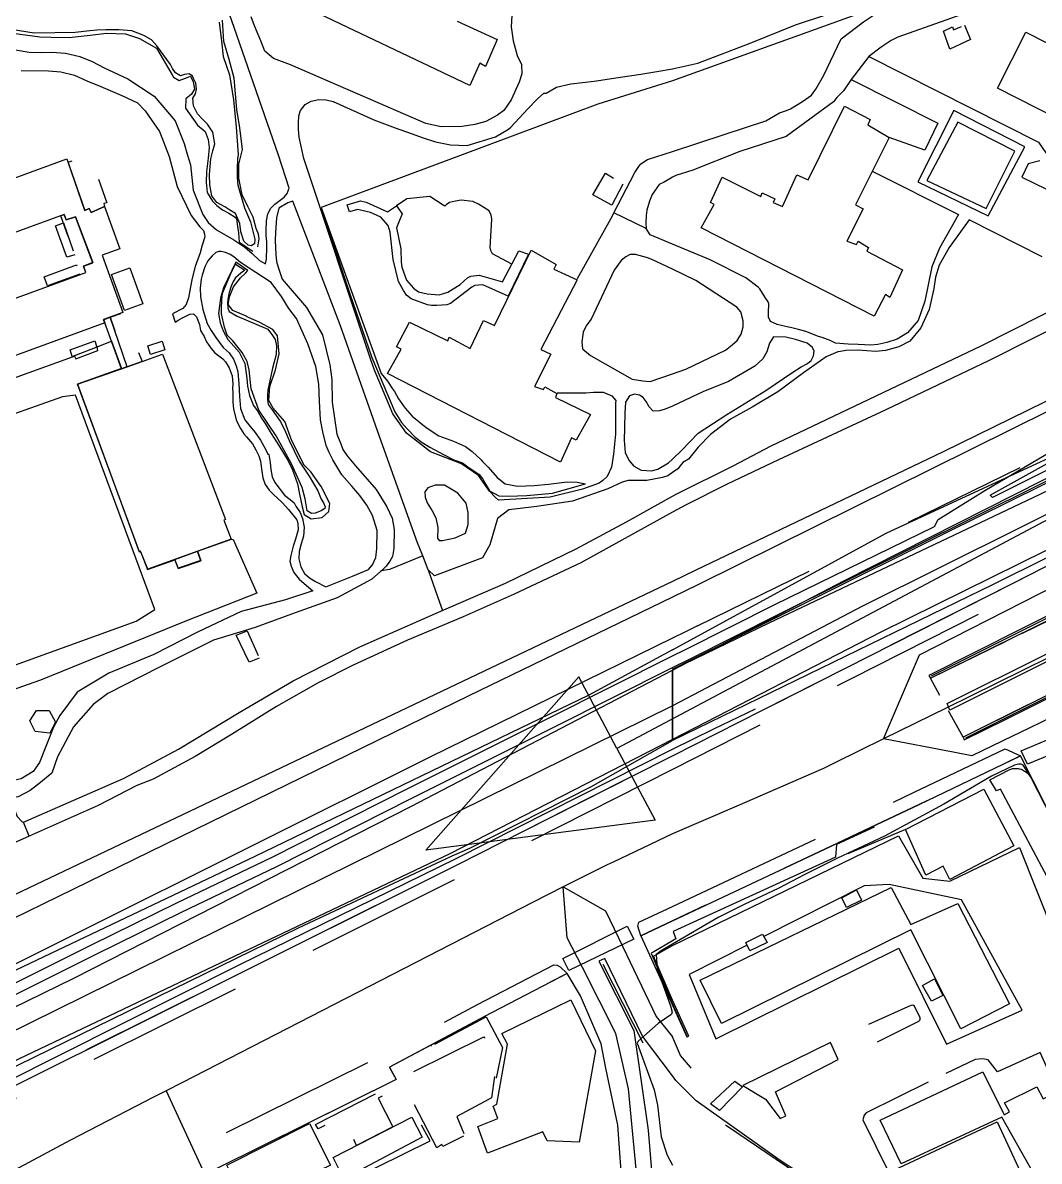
# Model space of a CAD drawing. Header units: millimetres. Extents: x 198785 to 203305, y 542885 to 545889.
# Drawn here: x 199850 to 200084.7, y 544511.8 to 544774.9 of the extents above; entities that cross this region are included whole.
import ezdxf

# ---------------------------------------------------------------- set-up
doc = ezdxf.new("R2010")
doc.units = ezdxf.units.MM
for name, pattern in [('FENCE_25K', [54.3, 28.7, -9.2, -16.4]), ('HIDDEN_BULD_25K', [28.8, 18.4, -10.4]), ('HIDDEN_IN_25K', [56.5, 36.5, -20]), ('HIDDEN_RODWAY_25K', [28, 24, -4])]:
    doc.linetypes.add(name, pattern=pattern)
for name, color, linetype in [('A0013114', 253, 'Continuous'), ('A0013117', 253, 'Continuous'), ('A0013118', 253, 'Continuous'), ('A0023214', 253, 'Continuous'), ('A0023217', 253, 'Continuous'), ('A0033324', 253, 'Continuous'), ('A0043325', 253, 'Continuous'), ('A0093352', 253, 'Continuous'), ('B0014111', 253, 'Continuous'), ('B0014114', 253, 'Continuous'), ('B0014115', 253, 'Continuous'), ('B0014116', 253, 'Continuous'), ('B0024120', 253, 'Continuous'), ('C0052211', 253, 'Continuous'), ('C0076117', 253, 'Continuous'), ('C0523121', 253, 'Continuous'), ('E0022115', 253, 'Continuous'), ('E0032111', 253, 'Continuous'), ('E0042326', 253, 'Continuous'), ('E0052114', 253, 'Continuous'), ('F0017111', 253, 'Continuous'), ('F0047224', 253, 'Continuous'), ('F0047225', 253, 'Continuous')]:
    doc.layers.add(name, color=color, linetype=linetype)

# ---------------------------------------------------------------- blocks, each defined once
blk = doc.blocks.new('E0042326')
at = {"layer": 'E0042326'}
for p, q in [((124.24, 18.72), (174.24, -0.03)), ((124.24, -0.03), (124.24, 18.72)), ((-0.76, -0.03), (124.24, -0.03)), ((174.24, -0.03), (124.24, -18.78)), ((124.24, -0.03), (124.24, -18.78))]:
    blk.add_line(p, q, dxfattribs=at)

msp = doc.modelspace()

# ---------------------------------------------------------------- linework, layer by layer
at = {"layer": 'A0013114'}
for points in [[(200223.6, 544703.15), (200222.85, 544704.63), (200221.7, 544705.16), (200220.75, 544705.02), (200123.86, 544656.69), (200059.27, 544624.1), (200059.62, 544623.43), (200121.92, 544654.09), (200216.49, 544699.68), (200223.19, 544702.95), (200223.6, 544703.15)], [(200229.51, 544691.04), (200229.37, 544690.97), (200228.03, 544690.3), (200157.49, 544654.89), (200067.13, 544609.81), (200067.4, 544609.21), (200076.96, 544613.94), (200083.58, 544617.21), (200133.83, 544642.07), (200228.2, 544689.21), (200229.3, 544690.26), (200229.51, 544691.04)], [(200000, 544605.52), (200020.68, 544616), (200040.02, 544625.8), (200078.71, 544645.41), (200157.64, 544685.78)], [(199980.79, 544595.78), (200000, 544605.52)], [(200000, 544605.52), (200000, 544605.52)], [(200000, 544567.39), (200035.25, 544583.99), (200045.58, 544588.86), (200056.98, 544594.3), (200080.44, 544605.49)], [(199833.33, 544521.96), (199950.29, 544580.33), (199960.79, 544585.65)], [(199992.69, 544563.95), (200000, 544567.39)], [(199975.7, 544555.22), (199956.48, 544545.21), (199934.66, 544533.57), (199936.22, 544530.69), (199894.79, 544510.17)]]:
    msp.add_lwpolyline(points, dxfattribs=at)
at = {"layer": 'A0013117'}
for points in [[(199960.79, 544585.65), (199980.79, 544595.78)], [(199992.69, 544563.95), (200000, 544547.88)], [(200000, 544531.6), (199993.1, 544540.72), (199984.42, 544558.67), (199983.01, 544558.05), (199991.08, 544542.05), (199994.43, 544519.04), (199995.64, 544504.12)], [(199988.56, 544504.12), (199987.38, 544520.16), (199984.67, 544533.33), (199983.57, 544538.99), (199978.8, 544550.03), (199975.7, 544555.22)], [(200000, 544547.88), (200003.31, 544540.62)], [(200005.51, 544525.77), (200000.84, 544530.49), (200000, 544531.6)]]:
    msp.add_lwpolyline(points, dxfattribs=at)
at = {"layer": 'A0013118'}
for points in [[(199911.5, 544736.67), (199909.04, 544744.33), (199898.81, 544773.86), (199888.7, 544802.68), (199887.96, 544804.73)], [(200000, 544745.19), (200011.94, 544749.06), (200021.61, 544752.24), (200024.75, 544754.07), (200026.34, 544754.66), (200027.31, 544755.04), (200030.08, 544756.69), (200032.11, 544758.21), (200033.13, 544759.61), (200034.94, 544762.67), (200039.01, 544771.21), (200044.11, 544775.1), (200046.91, 544776.97), (200049.22, 544778.15), (200117.25, 544802.31)], [(200005.87, 544765.6), (200017.96, 544770.18), (200028.46, 544774.42), (200050.14, 544781.69), (200086.83, 544795.89)], [(200244.92, 544787.39), (200240, 544784.42), (200223.9, 544775.54), (200207.21, 544764.12), (200205.62, 544763.17), (200202.16, 544761.1), (200191.31, 544754.62), (200154.52, 544736.64), (200146.24, 544733.17), (200135.62, 544728.72), (200131.84, 544726.94), (200119.66, 544720.98), (200093.8, 544707.29), (200073.15, 544696.85), (200049.3, 544685.47), (200024.53, 544673.92), (200012.67, 544668.27), (200003.01, 544663.48), (200000, 544661.81), (200000, 544661.81)], [(200087.74, 544784.29), (200052.04, 544771.61), (200050.52, 544770.83), (200048.25, 544769.31), (200045.4, 544767.14), (200041.28, 544761.79), (200039.54, 544759.19), (200038.02, 544757.64), (200037.21, 544756.67), (200026.26, 544748.66), (200015.57, 544745.18), (200004.7, 544740.86), (200000.83, 544739.66), (200000, 544739.21)], [(200045.4, 544767.14), (200084.58, 544747.29), (200086.24, 544744.88), (200090.61, 544743.08), (200097.16, 544737.12), (200103.24, 544732.85), (200108.28, 544731.37), (200113.52, 544731.09), (200118.66, 544732.03), (200122.04, 544734.37), (200127.19, 544740.63), (200131.79, 544749.44), (200132.22, 544750.85), (200129.23, 544760.36), (200128.49, 544761.89), (200128.17, 544763.75), (200128.32, 544769.73), (200128.31, 544772.08), (200118.12, 544777.04)], [(199962.92, 544776.63), (199962.8, 544773.95), (199963.22, 544770.71), (199964.14, 544767.34), (199965.14, 544765.25), (199965.2, 544763.15), (199964.6, 544761.16), (199962.78, 544757.08), (199961.1, 544754.68), (199959.6, 544753.6), (199956.91, 544752.1), (199954.42, 544751.42), (199951.48, 544750.91), (199946.59, 544750.83), (199943.09, 544751.6), (199911.82, 544765.18), (199907.87, 544766.69), (199905.89, 544768.39), (199904.94, 544770.72), (199903.49, 544774.18), (199902.7, 544776.28)], [(199848.31, 544768.66), (199851.48, 544768.15), (199854.37, 544768.01), (199856.79, 544768.09), (199859.82, 544767.86), (199863.13, 544767.14), (199866, 544765.95), (199868.75, 544764.48), (199874.28, 544761.95), (199880.31, 544757.99), (199885.18, 544752.25), (199887.22, 544747.05), (199887.94, 544744.53), (199888.69, 544742.12), (199889.34, 544736.21), (199891.54, 544730.6), (199892.79, 544728.73), (199894.75, 544727.06), (199898.74, 544724.78), (199901.28, 544723.09), (199902.98, 544721.6), (199904.63, 544720), (199906.01, 544719.24)], [(199849.59, 544763.87), (199855.92, 544763.78), (199858.74, 544763.57), (199861.9, 544762.81), (199864.8, 544761.49), (199867.97, 544760.17), (199872.85, 544758.09), (199876.44, 544756.42), (199878.22, 544754.56), (199881.55, 544749.76), (199883.81, 544744.05), (199885.62, 544737.11), (199888.9, 544730.38), (199890.88, 544727.79), (199891.68, 544726.9)], [(199983.99, 544689.56), (199986.03, 544688.68), (199986.92, 544687.65), (199986.86, 544687.04), (199986.85, 544684.11), (199986.86, 544679.85), (199986.41, 544675.2), (199985.97, 544672.24), (199984.93, 544670.06), (199983.92, 544669.12), (199983.06, 544668.54), (199979.22, 544667.16), (199971.78, 544665.29), (199959.87, 544664.62), (199959.14, 544665.21), (199957.8, 544666.67), (199955.23, 544670.32), (199951.28, 544672.96), (199944.11, 544675.74), (199938.58, 544680.11), (199935.48, 544684.56), (199931.2, 544694.63), (199930.29, 544697.26), (199914.88, 544743.54), (199913.8, 544748.51), (199913.63, 544750.26), (199913.64, 544751.74), (199913.7, 544753.41), (199914.12, 544754.67), (199915.21, 544756.05), (199916.61, 544756.83), (199918.38, 544757.21), (199920.02, 544757.14), (199921.67, 544756.71), (199931.02, 544752.52), (199935.96, 544750.66), (199939.68, 544749.29), (199942.46, 544748.29), (199945.32, 544747.42), (199948.79, 544746.71), (199952.58, 544746.54), (199959.15, 544748.59), (199962.17, 544750.3), (199962.69, 544750.8), (199966.64, 544755.06), (199968.89, 544757.37), (199970.28, 544758.61), (199970.85, 544758.65), (199973.23, 544760.04), (199976.53, 544760.83), (199981.92, 544761.41), (199987.45, 544762.26), (199992.7, 544763.04), (199996.45, 544763.65), (200000, 544764.27)], [(200000, 544764.27), (200000.36, 544764.34), (200005.87, 544765.6)], [(200041.28, 544761.79), (200061.33, 544751.69), (200058.29, 544745.47), (200050.04, 544748.4)], [(200065.01, 544754.68), (200056.66, 544738.19), (200072.96, 544730.3), (200081.44, 544746.23), (200065.01, 544754.68)], [(200000, 544739.21), (199999.39, 544738.89), (199997.92, 544738.02), (199997.24, 544737.67), (199996.95, 544737.57), (199995.37, 544735.24), (199994.72, 544733.7), (199994.07, 544731.61), (199993.93, 544730.36), (199993.9, 544728.63), (199993.95, 544727.38), (199986.46, 544731.02), (199991.3, 544740.31), (199992.28, 544741.72), (199992.75, 544742.34), (199994.24, 544743.32), (200000, 544745.19)], [(200084.85, 544742.99), (200082.21, 544742.33), (200080.73, 544739.24), (200091.92, 544733.74)], [(200046.18, 544740.64), (200066.09, 544730.6), (200061.73, 544722.83), (200059.96, 544718.48), (200058.32, 544710.6), (200056.78, 544706.12), (200054.34, 544703.23), (200051.93, 544701.84), (200049.52, 544701), (200047.46, 544700.56), (200045.84, 544700.4), (200042.88, 544700.59), (200040.61, 544700.62), (200037.69, 544700.88), (200036.42, 544701.52), (200034.62, 544702.19), (200033.76, 544702.42), (200030.8, 544703.58), (200029.16, 544704.07), (200027.27, 544704.47), (200026.81, 544704.55), (200024.18, 544705.22), (200022.69, 544705.86), (200022.23, 544706.88), (200022.23, 544707.85), (200022.3, 544709.96), (200022.11, 544710.42), (200021.47, 544711.42), (200020.21, 544713.45), (200019.8, 544713.83), (200016.94, 544715.99), (200008.72, 544720.1), (200000, 544723.76)], [(199906.01, 544719.24), (199906.26, 544720.3), (199906.33, 544722.95), (199906.34, 544724.29), (199906.2, 544725.75), (199906.2, 544726.88), (199906.25, 544729.15), (199906.61, 544730.73), (199907.25, 544732.08), (199908.16, 544732.98), (199910.32, 544734.61), (199911.05, 544735.44), (199911.5, 544736.67)], [(199962.92, 544719.1), (199958.49, 544721.52), (199958.07, 544722.27), (199957.89, 544722.95), (199958.32, 544729.54), (199958.17, 544730.44), (199957.68, 544731.44), (199955.2, 544732.98), (199953.89, 544733.61), (199951.26, 544733.93), (199949.88, 544733.69), (199948.51, 544733.36), (199947.75, 544732.83), (199947.45, 544732.52), (199947.04, 544732.76), (199944.01, 544734.76), (199938.65, 544734.26), (199936.29, 544732.58)], [(199912.33, 544733.71), (199911.17, 544733.34), (199909.14, 544732.05), (199908.54, 544729.81), (199908.32, 544726.43), (199908.29, 544724.62), (199908.44, 544721.35), (199908.55, 544719.75), (199908.96, 544718.41), (199909.92, 544715.64)], [(199942.35, 544651.74), (199941.17, 544654.74), (199932.4, 544679.31), (199923.36, 544704.86), (199912.33, 544733.71)], [(199929.27, 544733.48), (199934.19, 544731.21), (199934.67, 544731.51), (199936.29, 544732.58), (199937.57, 544730.73), (199936.29, 544727.55), (199937.26, 544722.69), (199937.35, 544719.58), (199937.49, 544718.45), (199938.63, 544715.46), (199940.18, 544713.6), (199941.38, 544712.72), (199943.36, 544712.28), (199946.13, 544712.07), (199948.15, 544712.65), (199951.03, 544714.45), (199952.69, 544715.99), (199953.42, 544716.33), (199955.4, 544716.62), (199960.77, 544715.03), (199964.56, 544722.19), (199966.77, 544721.46), (199962.07, 544711.73), (199956.24, 544714.37), (199955.2, 544714.31), (199954.37, 544714.21), (199953.66, 544713.82), (199948.78, 544710.08), (199947.94, 544709.73), (199945.59, 544709.57), (199944.38, 544709.6), (199943.43, 544709.74), (199939.65, 544711.1), (199938.62, 544711.96), (199937.89, 544713.05), (199936.78, 544715.12), (199935.55, 544720.23), (199934.81, 544726.56), (199934.36, 544728.09), (199932.7, 544729.96), (199930.32, 544731.11), (199927.28, 544731.74), (199925.43, 544731.22), (199924.86, 544732.88), (199927.98, 544733.73), (199929.27, 544733.48)], [(199986.46, 544731.02), (199985.7, 544729.56), (199977.98, 544715.72)], [(199891.68, 544726.9), (199891.97, 544726.08), (199892, 544725.47), (199891.4, 544723.49), (199890.93, 544721.75), (199889.82, 544718.58), (199889.09, 544715.93), (199888.75, 544713.92), (199888.22, 544711.39), (199887.69, 544709.84), (199886.91, 544708.86), (199884.59, 544707.62), (199885.18, 544705.71), (199885.99, 544706.27), (199886.69, 544706.66), (199888.12, 544707.31), (199888.6, 544707.56), (199889.37, 544707.62), (199890.12, 544707), (199890.8, 544705.21), (199891.03, 544703.79), (199891.89, 544702.41), (199892.4, 544701.21), (199893.46, 544699.64), (199894.31, 544698.62), (199896.2, 544697.22), (199896.8, 544696.58), (199897.63, 544695.16), (199898.3, 544693.35), (199898.46, 544691.42), (199898.45, 544690.37), (199898.53, 544689.59), (199898.51, 544687.34), (199898.61, 544685.66), (199899.32, 544682.96), (199900.27, 544681.15), (199901.03, 544679.94), (199901.66, 544679.23), (199903, 544677.6), (199903.78, 544676.2), (199904.5, 544674.82), (199904.87, 544673.58), (199904.99, 544673.03), (199905.2, 544671.27), (199905.44, 544669.76), (199905.99, 544668.21), (199906.92, 544666.91), (199907.81, 544665.99), (199909.88, 544664.03), (199911.37, 544662.43), (199913.3, 544660.05), (199913.52, 544659.25), (199913.57, 544657.76), (199912.93, 544655.6), (199912.42, 544653.99), (199911.87, 544651.85), (199911.68, 544650.54), (199911.95, 544649.36), (199912.57, 544647.89), (199913.79, 544646.34), (199914.96, 544645.31), (199916.97, 544643.67)], [(200000, 544723.76), (199994.91, 544725.9), (199993.95, 544727.38)], [(200085.41, 544720.86), (200068.54, 544729.37), (200063.91, 544723), (200061.6, 544718.88), (200060.78, 544716.14), (200060.37, 544713.51), (200059.3, 544708.63), (200057.4, 544704.4), (200054.83, 544701.37), (200052.31, 544700.03), (200049.22, 544699.19), (200046.97, 544698.92), (200042.83, 544699.23), (200040.05, 544699.18), (200038.82, 544698.99), (200038.19, 544698.85), (200035.5, 544697.72), (200030.29, 544694.05), (200024.39, 544689.6), (200018.44, 544686.06), (200013.46, 544683.34), (200008.81, 544679.79), (200005.98, 544676.87), (200003.76, 544674.06), (200002.39, 544673.28), (200001.77, 544672.54), (200001.25, 544671.84), (200000, 544671.01)], [(200073.93, 544665.22), (200073.43, 544665.78), (200092.08, 544676.15), (200116.09, 544692.8), (200135.44, 544705.42), (200136.47, 544717.49), (200134.67, 544728.27)], [(200131.43, 544726.74), (200133.5, 544718.23), (200132.56, 544710.14), (200062.56, 544675.79), (200005.41, 544648.4), (200000, 544645.81)], [(199895.79, 544722.07), (199895.25, 544722.06), (199894.59, 544721.82), (199893.74, 544721.09), (199892.73, 544719.91), (199892.01, 544718.49), (199891.39, 544716.63), (199891.19, 544715.69), (199890.96, 544713.61), (199890.99, 544711.61), (199891.53, 544708.67), (199892.6, 544705.39), (199893.46, 544703.8), (199894.59, 544702.16), (199896.26, 544699.89), (199897.68, 544698.66), (199898.64, 544697.19), (199899.24, 544695.62), (199899.67, 544694.22), (199899.9, 544691.56), (199900, 544688.52), (199900.26, 544685.8), (199901.27, 544683.2), (199902.19, 544682.02), (199903.65, 544680.2), (199904.9, 544678.47), (199906.07, 544676.39), (199906.47, 544675.35), (199906.83, 544675.17), (199907.14, 544673.33), (199907.27, 544671.67), (199907.6, 544669.96), (199908.17, 544668.68), (199910.41, 544665.74), (199911.72, 544664.76), (199912.67, 544663.98), (199913.05, 544663.22), (199914.01, 544661.74), (199914.56, 544660.33), (199914.96, 544658.39), (199914.84, 544656.31), (199914.3, 544654.5), (199913.8, 544652.75), (199913.74, 544651.08), (199914.17, 544649.18), (199915.07, 544647.66), (199916.21, 544646.68), (199917.62, 544645.8), (199919.99, 544644.57)], [(199909.76, 544711.63), (199907.31, 544714.88), (199900.29, 544719.49), (199898.72, 544720.81), (199897.89, 544721.33), (199896.81, 544721.86), (199895.79, 544722.07)], [(200000, 544717.94), (199995.09, 544720.31), (199994.02, 544720.66), (199991.46, 544721.39), (199990.25, 544721.35), (199989.29, 544720.81), (199988.14, 544719.98), (199986.57, 544717.75), (199981.23, 544706.41), (199980.7, 544705.75), (199980.08, 544704.85), (199979.4, 544703.45), (199979.11, 544701.21), (199979.24, 544699.54), (199981.11, 544698.06), (199990.74, 544692.53), (199993.18, 544692.14), (199994.87, 544692), (200000, 544693.79)], [(200000, 544693.79), (200003.14, 544694.89), (200012.24, 544699.23), (200013.83, 544700.46), (200015, 544701.52), (200015.9, 544702.97), (200016.34, 544704.65), (200016.35, 544706.06), (200015.79, 544708.09), (200014.87, 544709.21), (200005.42, 544715.33), (200000, 544717.94)], [(199909.92, 544715.64), (199915.47, 544709.09), (199919.22, 544702.84), (199920.93, 544695.86), (199921.35, 544692.46), (199921.42, 544687.24), (199922.53, 544679.85), (199923.4, 544677.65), (199923.91, 544676.27), (199924.9, 544674.83), (199926.84, 544672.54), (199931.63, 544667.06), (199934.09, 544663.05), (199935.32, 544660.44), (199935.75, 544657.82), (199935.71, 544653.45), (199935.38, 544651.6), (199934.75, 544650.5), (199933.89, 544649.31), (199932.81, 544648.28)], [(199919.99, 544644.57), (199926.14, 544647.04), (199929.82, 544648.58), (199930.71, 544649.67), (199931.53, 544651.37), (199931.76, 544653.33), (199931.81, 544657.57), (199930.73, 544661.07), (199929.41, 544663.44), (199927.81, 544665.64), (199925.97, 544667.82), (199923.64, 544670.43), (199921.57, 544673.89), (199920.72, 544675.58), (199920.08, 544677.21), (199919.26, 544680.41), (199918.72, 544683.18), (199918.48, 544687.48), (199918.36, 544691.44), (199917.69, 544695.52), (199915.78, 544700.72), (199913.18, 544706.56), (199911.44, 544708.88), (199909.76, 544711.63)], [(200000, 544665.53), (200001, 544666.1), (200014.16, 544672.58), (200022.69, 544677.05), (200071.45, 544700.31), (200092.03, 544710.71)], [(200000, 544628.6), (200003.01, 544630.11), (200023.7, 544640.49), (200060.52, 544658.52), (200061.4, 544660.1), (200072.17, 544666.81), (200090.97, 544677.91), (200102.3, 544686.4), (200132.11, 544706.25), (200132.28, 544707.72), (200005.91, 544645.01), (200000, 544642.15)], [(200000, 544625.91), (200004.1, 544627.96), (200024.78, 544638.34), (200084.93, 544668.26), (200157.99, 544704.38), (200159.53, 544706.27), (200158.99, 544707.68), (200073.93, 544665.22)], [(199838.58, 544689.46), (199861.44, 544697.75), (199861.96, 544697.87), (199862.2, 544697.22), (199867.35, 544699.18), (199867.17, 544700.03), (199870.47, 544701.33), (199872.77, 544695.01), (199862.61, 544691.44), (199876.88, 544652.64), (199877.19, 544652.75), (199878.82, 544648.61), (199885.06, 544650.85), (199885.86, 544648.82), (199891.14, 544650.61), (199890.36, 544652.79), (199898.17, 544655.55), (199898.6, 544655.53), (199904.06, 544643.11), (199887.77, 544636.75), (199854.09, 544622.98), (199833.68, 544615.86)], [(200000, 544674.07), (200002.17, 544676.19), (200005.99, 544680.11), (200012.61, 544684.36), (200021.58, 544689.93), (200027.82, 544694.21), (200029.75, 544695.44), (200031.23, 544696.19), (200032.05, 544696.89), (200032.56, 544697.97), (200032.73, 544699.06), (200032.38, 544699.85), (200031.12, 544700.9), (200028.41, 544701.73), (200026.24, 544702.25), (200023.38, 544702.34), (200022.44, 544700.86), (200021.85, 544698.89), (200020.9, 544697.24), (200019.03, 544695.58), (200012.93, 544692), (200007.04, 544689.62), (200000, 544686.35)], [(199833.17, 544621.06), (199876.15, 544636.66), (199880.46, 544639.34), (199862.12, 544688.83), (199859.16, 544688.49), (199840.4, 544681.82)], [(199973.42, 544689.42), (199979.98, 544689.39), (199981.81, 544689.58), (199983.99, 544689.56)], [(200000, 544686.35), (199998.35, 544685.6), (199997.06, 544685.21), (199995.58, 544685.14), (199994.62, 544686.14), (199993.94, 544687.4), (199993.22, 544688.34), (199992.39, 544688.85), (199991.28, 544689.08), (199990.1, 544688.68), (199989.2, 544687.22), (199989.06, 544684.74), (199988.93, 544681.42), (199988.88, 544678.4), (199989.08, 544675.59), (199989.94, 544673.85), (199991.01, 544672.51), (199992.83, 544671.53), (199995.15, 544671.36), (199996.65, 544671.77), (199999.1, 544673.19), (200000, 544674.07)], [(200000, 544671.01), (199998.98, 544670.24), (199997.73, 544669.84), (199994.09, 544669.18), (199992.62, 544669.15), (199989.82, 544669.18), (199988.41, 544668.76), (199985.06, 544667.19), (199976.97, 544664.36), (199968.69, 544663.15), (199962.21, 544662.33), (199959.61, 544660.38), (199957.87, 544654.24), (199956.12, 544651.25), (199945.07, 544647.09), (199943.61, 544648.52)], [(199945.23, 544668.04), (199943.51, 544667.45), (199942.87, 544666.5), (199942.93, 544665.26), (199943.34, 544664.01), (199944.52, 544662.12), (199945.38, 544660.48), (199945.86, 544658.25), (199945.73, 544655.82), (199946.15, 544655.28), (199946.95, 544655.26), (199949.85, 544655.91), (199952.23, 544657.01), (199952.83, 544658.95), (199952.88, 544660.21), (199952.87, 544661.73), (199952.38, 544663.89), (199950.49, 544666.22), (199947.39, 544668.04), (199945.23, 544668.04)], [(200000, 544661.81), (199978.87, 544650.12), (199963.45, 544642.88), (199951.67, 544637.67), (199938.82, 544632.24), (199926.25, 544626.45), (199918.18, 544622.41), (199908.54, 544616.92), (199898.17, 544610.47), (199889.81, 544605.35), (199880.11, 544600.12), (199876.32, 544598.67), (199867.37, 544594.01), (199851.47, 544586.98), (199850.18, 544590.17), (199873.41, 544600.37), (199885.95, 544607.05), (199899.92, 544615.5), (199912.43, 544622.87), (199927.8, 544630.68), (199946.02, 544638.74), (199961.5, 544645.43), (199977.8, 544653.33), (199989.43, 544659.6), (200000, 544665.53)], [(199942.35, 544651.74), (199934.65, 544648.56), (199932.81, 544648.28)], [(199943.61, 544648.52), (199942.35, 544651.74)], [(199932.81, 544648.28), (199932.63, 544648.11), (199930.58, 544646.34), (199922.57, 544642.04), (199912.92, 544638.55), (199903.63, 544635.14), (199894.04, 544632.24), (199881.56, 544625.99), (199869.59, 544619.92), (199866.2, 544617.36), (199861.73, 544612.24), (199858.01, 544605.26), (199856.68, 544601.55), (199853.71, 544599.02), (199852.39, 544598.06), (199851.7, 544597.5), (199848.9, 544596.03), (199847.14, 544595.72), (199847.1, 544595.63), (199848.65, 544591.5), (199849.87, 544590.27), (199850.18, 544590.17)], [(199943.61, 544648.52), (199945.84, 544642.1), (199946.9, 544639.12)], [(200000, 544645.81), (199828.76, 544564.2), (199823.98, 544562.11), (199816.06, 544558.56)], [(199916.97, 544643.67), (199910.63, 544641.56), (199900.4, 544638.86), (199890.37, 544634.08), (199880.21, 544628.94), (199869.87, 544624.61), (199862.53, 544620.23), (199858.57, 544614.86), (199857.05, 544612.16), (199853.83, 544603.95), (199852.37, 544601.9), (199849.59, 544600.2), (199846.84, 544599.56), (199842.88, 544599.5), (199837.3, 544599.85), (199834.77, 544599.74), (199825.58, 544597.65), (199816.55, 544594.99), (199813.31, 544594.96), (199810.66, 544595.88), (199808.46, 544596.82), (199809.4, 544598.17)], [(200000, 544642.15), (199953, 544619.4), (199819.41, 544554.09)], [(199750.34, 544504.16), (199791.59, 544524.49), (199807.97, 544533), (199812.28, 544535.81), (199816, 544538.05), (199823.12, 544541.07), (199828.5, 544543.22), (199865.86, 544561.82), (199885.56, 544571.54), (199907.57, 544582.12), (199938.73, 544597.92), (199971.52, 544614.32), (200000, 544628.6)], [(199755.78, 544504.16), (199792.68, 544522.34), (199809.19, 544530.92), (199813.56, 544533.77), (199817.09, 544535.9), (199824.04, 544538.85), (199829.48, 544541.02), (199866.93, 544559.67), (199886.61, 544569.38), (199908.64, 544579.96), (199939.81, 544595.77), (199972.6, 544612.16), (200000, 544625.91)], [(200151.33, 544516.23), (200123.07, 544521.53), (200115.97, 544535.44), (200112.67, 544541.9), (200108.38, 544550.3), (200107.11, 544552.83), (200103.37, 544560.21), (200080.44, 544605.49)], [(199851.47, 544586.98), (199833.06, 544578.83), (199831.41, 544578.43), (199829.53, 544578.11), (199828.3, 544578.14), (199821.88, 544579.01), (199814.57, 544581.41), (199813.87, 544581.51), (199813.3, 544581.17), (199812.32, 544576), (199810.15, 544574.5), (199810.96, 544571.61), (199810.28, 544569.51)], [(200000, 544561.71), (200052.26, 544587.02), (200057.85, 544577.22), (200064.07, 544576.55), (200080.17, 544584.36), (200100.11, 544534.28), (200095.01, 544531.49), (200106.55, 544504.14)], [(200017.29, 544561.78), (200003.91, 544554.99), (200010.06, 544540.13), (200052.31, 544561.07), (200063.29, 544538.91), (200080.8, 544546.74), (200066.74, 544572.28), (200050.07, 544575.81), (200044.33, 544575.51), (200021.14, 544563.74)], [(200000, 544549.07), (199995.64, 544559.22), (200000, 544561.71)], [(200003.31, 544540.62), (200003.84, 544540.73), (200000, 544549.07)], [(200047.39, 544539.43), (200056.89, 544544.21), (200057.14, 544544.43), (200057.25, 544544.67), (200057.22, 544544.99), (200055.9, 544547.69), (200055.7, 544547.86), (200055.51, 544547.89), (200055.08, 544547.86), (200045.3, 544543.42)], [(200026.22, 544522.34), (200023.79, 544527.84), (200038.29, 544535.34), (200036.49, 544539.31), (200016.25, 544529.36)], [(200099.75, 544504.14), (200084.95, 544536.99), (200075.08, 544532.48), (200072.96, 544535.26), (200071.74, 544535.49), (200069.94, 544535.38), (200063.17, 544532.08)], [(200059.1, 544530.08), (200044.75, 544523.06), (200044.29, 544522.48), (200043.97, 544521.41), (200050.03, 544509.21), (200075.02, 544520.92), (200082.8, 544504.14)], [(200036.93, 544504.13), (200024.92, 544512.02), (200005.51, 544525.77)]]:
    msp.add_lwpolyline(points, dxfattribs=at)
at = {"layer": 'A0023214'}
for points in [[(200523.16, 544848.28), (200509.84, 544840.2), (200506.15, 544837.96), (200463.18, 544816), (200451.92, 544810.24), (200356.7, 544761.54), (200349.78, 544758), (200344.48, 544755.29), (200327.81, 544747.06), (200306.31, 544736.46), (200306.29, 544736.45), (200306.26, 544736.43), (200269.95, 544718.52), (200263.28, 544715.23), (200226.62, 544697.15), (200131.53, 544650.24), (200074.65, 544622.18), (200063.38, 544616.62), (200048.8, 544609.43)], [(200048.8, 544609.43), (200055, 544623.99), (200057.06, 544628.84), (200144.1, 544673.23), (200218.98, 544709.96), (200230.61, 544713.49), (200306.29, 544736.45)], [(200306.29, 544736.45), (200306.26, 544736.43), (200253.17, 544701.01), (200231.83, 544686.77), (200158.71, 544649.92), (200106.72, 544623.72), (200085.37, 544613.36), (200082.24, 544611.85), (200078.56, 544610.06), (200069.15, 544605.49), (200064.85, 544606.33), (200048.8, 544609.43)], [(200048.8, 544609.43), (200037.51, 544603.87), (200034.93, 544602.59), (200014.86, 544593.9), (200000, 544587.52)], [(200000, 544587.52), (199986.33, 544580.96), (199984.97, 544580.31), (199974.78, 544575.26), (199967.85, 544571.69), (199886.7, 544529.96), (199883.09, 544528.1), (199880.34, 544526.69), (199861.01, 544516.74), (199842.68, 544506.91), (199840.97, 544505.99), (199836.92, 544504.25)]]:
    msp.add_lwpolyline(points, dxfattribs=at)
at = {"layer": 'A0023217'}
for points in [[(199992.1, 544504.12), (199991.64, 544510.03), (199989.88, 544528.6), (199986.93, 544541.38), (199979.21, 544556.58), (199975.74, 544563.43), (199974.78, 544575.26), (199984.55, 544569.71), (199988.53, 544561.41), (199996.27, 544545.31), (200000, 544540.6)], [(200004.38, 544533.37), (200004.22, 544533.56), (200001.9, 544536.3), (200000, 544540.6)], [(199883.09, 544528.1), (199891.96, 544508.94), (199892.88, 544506.96), (199894.15, 544504.13)]]:
    msp.add_lwpolyline(points, dxfattribs=at)
at = {"layer": 'A0033324', "linetype": 'HIDDEN_IN_25K', "flags": 128}
for points in [[(200000, 544605.52), (200020.68, 544616), (200040.02, 544625.8), (200078.71, 544645.41), (200157.64, 544685.78), (200161.26, 544684.3), (200079.98, 544642.91), (200041.28, 544623.3), (200021.95, 544613.5), (200000, 544602.38)], [(200000, 544570.71), (200033.97, 544586.71), (200040.24, 544589.66), (200044.29, 544591.57), (200055.69, 544597.01), (200076.86, 544607.1), (200080.44, 544605.49), (200056.98, 544594.3), (200045.58, 544588.86), (200035.25, 544583.99), (200000, 544567.39)], [(200000, 544602.38), (199951.55, 544577.83), (199835.23, 544519.78), (199834.23, 544519.65), (199832.86, 544520.31), (199831.51, 544522.08), (199833.33, 544521.96), (199950.29, 544580.33), (200000, 544605.52)], [(200000, 544567.39), (199992.69, 544563.95), (199992.03, 544566.17), (199992.29, 544567.07), (200000, 544570.71)], [(199936.22, 544530.69), (199894.79, 544510.17), (199893.51, 544513.28), (199893.78, 544515.53), (199894.05, 544516.39), (199894.32, 544516.98), (199894.91, 544517.46), (199933.15, 544536.39), (199954.98, 544548.04), (199972.61, 544557.22), (199973.37, 544557.16), (199974.09, 544556.8), (199975.7, 544555.22), (199956.48, 544545.21), (199934.66, 544533.57), (199934.69, 544533.51), (199936.22, 544530.69)]]:
    msp.add_lwpolyline(points, dxfattribs=at)
at = {"layer": 'A0043325'}
for points in [[(200089.12, 544606.5), (200082.02, 544603.57), (200080.54, 544606.66), (200087.89, 544609.75), (200089.12, 544606.5)], [(199991.09, 544563.14), (199976.11, 544555.93), (199974.7, 544558.72), (199989.6, 544566.15), (199991.09, 544563.14)], [(200016.23, 544529.04), (200010.89, 544523.6), (200008.83, 544525.14), (200014.4, 544530.32), (200016.23, 544529.04)]]:
    msp.add_lwpolyline(points, dxfattribs=at)
at = {"layer": 'A0093352', "linetype": 'HIDDEN_RODWAY_25K', "flags": 128}
msp.add_lwpolyline([(200157.49, 544654.89), (200067.13, 544609.81), (200059.62, 544623.43), (200121.92, 544654.09), (200216.49, 544699.68), (200223.19, 544702.95), (200223.6, 544703.15), (200237.45, 544709.91), (200240.86, 544711.58), (200264.78, 544723.25), (200272.57, 544727.06), (200282.19, 544731.75), (200318.59, 544749.52), (200340.98, 544760.45), (200353.24, 544766.43), (200354.1, 544766.88), (200354.34, 544767.01), (200395.18, 544788.28), (200506.36, 544846.65), (200513.62, 544833.2), (200476.04, 544814.52), (200363.85, 544758.06), (200359.79, 544756.03), (200333.08, 544742.71), (200327.72, 544740.04), (200276.58, 544714.52), (200270.46, 544711.47), (200237.45, 544695), (200228.03, 544690.3), (200157.49, 544654.89)], dxfattribs=at)
at = {"layer": 'B0014111'}
for points in [[(199865.32, 544732), (199865.74, 544731.06), (199868.87, 544732.47), (199872.39, 544722.69), (199868.28, 544721.22), (199873.07, 544707.93), (199868.59, 544706.31), (199868.92, 544705.59), (199835.81, 544693.48), (199830.45, 544691.52), (199796.83, 544679.22), (199796.61, 544679.83), (199792.43, 544678.31), (199787.86, 544690.79), (199786.91, 544690.44), (199786.63, 544691.19), (199783.18, 544689.92), (199779.63, 544699.63), (199783.97, 544701.22), (199779.38, 544714.07), (199800.71, 544721.67), (199860.12, 544743.49), (199864.29, 544731.53), (199865.32, 544732)], [(199788.44, 544696.94), (199799.83, 544701.05), (199801.87, 544694.32), (199864.52, 544717.23), (199864.04, 544718.65), (199866.15, 544719.48), (199862.19, 544730.06), (199859.98, 544729.37), (199859.56, 544730.6), (199788.12, 544704.51), (199788.55, 544703.55), (199786.45, 544702.71), (199788.44, 544696.94)], [(199877.73, 544709.94), (199873.45, 544708.39), (199870.44, 544716.75), (199874.73, 544718.3), (199877.73, 544709.94)], [(199874.06, 544695.43), (199877.55, 544696.65), (199882.26, 544698.3), (199896.81, 544660.14), (199896.39, 544659.97), (199898.12, 544655.58), (199878.84, 544648.68), (199877.2, 544652.8), (199876.9, 544652.69), (199862.65, 544691.42), (199874.06, 544695.43)], [(200088.5, 544573.91), (200075.75, 544597.82), (200074.84, 544597.41), (200073.29, 544600.01), (200077.81, 544602.31), (200078.17, 544602.46), (200078.41, 544602.54), (200078.55, 544602.57), (200078.79, 544602.58), (200079.1, 544602.61), (200079.35, 544602.62), (200079.59, 544602.6), (200079.86, 544602.56), (200080.06, 544602.55), (200080.52, 544602.43), (200080.9, 544602.26), (200081.35, 544601.99), (200081.66, 544601.79), (200081.95, 544601.58), (200082.16, 544601.38), (200082.33, 544601.16), (200082.76, 544600.53)], [(200082.76, 544600.53), (200095.65, 544575.4)], [(200078.85, 544584.76), (200064.09, 544576.94), (200062.51, 544580), (200058.54, 544577.96), (200053.81, 544588.47), (200071.97, 544597.85), (200078.85, 544584.76)], [(199982.28, 544537.38), (199978.45, 544516.24), (199971.09, 544516.53), (199970.07, 544518.61), (199957.28, 544513.69), (199955.04, 544519.87), (199959.67, 544521.73), (199958.62, 544524.57), (199959.46, 544525.04), (199961.9, 544538.9), (199960.64, 544541.37), (199976.54, 544549.17), (199982.28, 544537.38)], [(199942.19, 544517.38), (199924.11, 544507.8), (199921.68, 544512.7), (199939.81, 544522.02), (199942.19, 544517.38)], [(199900.51, 544504.13), (199900.51, 544504.13), (199897.1, 544510.97), (199916.2, 544520.56), (199921.03, 544510.97), (199907.11, 544504.13), (199907.11, 544504.13)]]:
    msp.add_lwpolyline(points, dxfattribs=at)
at = {"layer": 'B0014114', "linetype": 'HIDDEN_BULD_25K', "flags": 128}
msp.add_lwpolyline([(199951.78, 544517.63), (199946.98, 544515.27), (199946.77, 544515.71), (199945.59, 544514.97), (199937.3, 544531.01), (199937.25, 544531.1), (199956.46, 544540.62), (199956.59, 544540.39), (199958.91, 544536.29), (199959.23, 544536.14), (199960.16, 544535.68), (199958.96, 544531.75), (199958.24, 544526.48), (199957.54, 544526.11), (199954.52, 544524.51), (199950.19, 544522.21), (199952.07, 544517.77), (199951.78, 544517.63)], dxfattribs=at)
at = {"layer": 'B0014115'}
for points in [[(200120.75, 544782.36), (200108.7, 544758.7), (200123.13, 544751.36), (200119.56, 544744.35), (200119.22, 544744.53), (200116.31, 544738.83), (200075.06, 544759.84), (200081.63, 544772.75), (200096.48, 544765.19), (200109.16, 544790.09), (200114.97, 544787.13), (200114.23, 544785.68), (200120.75, 544782.36)], [(199950.3, 544775.32), (199959.57, 544771.05), (199956.81, 544764.79), (199955.5, 544765.57), (199953.25, 544760.44), (199915.51, 544778.4)], [(200050.04, 544748.4), (200042.28, 544732.81), (200044.03, 544731.93), (200040.31, 544724.47), (200042.54, 544723.7), (200042.88, 544724.41), (200045.28, 544723), (200044.95, 544722.13), (200053.17, 544717.85), (200050.26, 544711.43), (200049.2, 544712.13), (200046.63, 544707.1), (200006.65, 544727.51), (200009.65, 544732.94), (200008.78, 544733.35), (200011.5, 544739.25), (200020.4, 544734.74), (200020.72, 544735.59), (200023.7, 544734.25), (200023.31, 544733.38), (200025.43, 544732.43), (200028.72, 544739.74), (200031.33, 544738.64), (200039.72, 544755.67), (200045.67, 544752.59), (200045.11, 544751.36), (200050.04, 544748.4)], [(199977.98, 544715.53), (199969.61, 544699.4), (199971.91, 544698.36), (199968.15, 544690.88), (199970.21, 544690.2), (199970.51, 544690.75), (199973.3, 544689.24), (199973.02, 544688.36), (199981.06, 544684.37), (199977.81, 544678.5), (199976.68, 544679.01), (199974.14, 544673.39), (199934.22, 544693.86), (199937.37, 544699.53), (199936.26, 544700.06), (199939.32, 544705.74), (199948.16, 544701.39), (199948.46, 544702.25), (199953.32, 544699.63), (199956.41, 544706.14), (199958.94, 544704.99), (199967.37, 544722.37), (199973.13, 544719.09), (199972.63, 544717.99), (199977.98, 544715.53)], [(200050.51, 544575.07), (200055.04, 544566.51), (200065.95, 544571.38), (200077.89, 544548.2), (200066.62, 544542.41), (200055.04, 544565.28), (200011.35, 544543.69), (200006.4, 544553.67), (200050.51, 544575.07)], [(200086.15, 544504.13), (200086.15, 544504.13), (200076.07, 544522.03), (200052.83, 544511.22), (200047.96, 544521.34), (200071.72, 544532.53), (200076.6, 544522.57), (200077.85, 544523.23), (200076.7, 544525.37), (200084.18, 544529.04), (200085.65, 544526.25), (200088.64, 544527.81), (200093.7, 544517.47), (200092.91, 544516.97), (200099.72, 544504.13), (200099.72, 544504.13)]]:
    msp.add_lwpolyline(points, dxfattribs=at)
at = {"layer": 'B0014116', "linetype": 'HIDDEN_BULD_25K', "flags": 128}
for points in [[(200067.46, 544774.37), (200068.88, 544771.04), (200064.05, 544768.82), (200062.62, 544772.98), (200064.72, 544773.94), (200064.93, 544773.26), (200067.46, 544774.37)], [(199868.87, 544732.47), (199865.74, 544731.06), (199865.32, 544732), (199864.29, 544731.53), (199860.43, 544742.72), (199864.53, 544744.08), (199865.53, 544740.67), (199866.66, 544740.96), (199869.4, 544733.3), (199868.69, 544733.12), (199868.87, 544732.47)], [(199988.55, 544737.64), (199986, 544732.8), (199981.62, 544735.18), (199984.54, 544740.13), (199988.55, 544737.64)], [(199859.56, 544730.59), (199859.98, 544729.36), (199862.18, 544730.05), (199866.14, 544719.49), (199864.02, 544718.65), (199864.51, 544717.23), (199863.58, 544716.89), (199858.78, 544730.31), (199859.56, 544730.59)], [(199861.97, 544721.32), (199860.18, 544720.75), (199857.53, 544728.02), (199859.35, 544728.66), (199861.97, 544721.32)], [(199863.16, 544716.79), (199855.71, 544714.1), (199854.93, 544716.2), (199862.39, 544719), (199863.16, 544716.79)], [(199874.05, 544695.43), (199872.77, 544694.98), (199868.93, 544705.59), (199868.6, 544706.3), (199870.15, 544706.86), (199874.05, 544695.43)], [(199877.55, 544696.65), (199874.06, 544695.43), (199870.16, 544706.87), (199873.09, 544707.9), (199877.55, 544696.65)], [(199861.92, 544697.97), (199861.42, 544697.78), (199860.89, 544699.3), (199866.6, 544701.43), (199867.1, 544699.93), (199867.06, 544699.92), (199861.92, 544697.97)], [(199882.77, 544699.33), (199879.45, 544698.29), (199878.83, 544700.23), (199882.18, 544701.33), (199882.77, 544699.33)], [(199891.1, 544650.63), (199885.87, 544648.86), (199885.1, 544650.89), (199890.35, 544652.78), (199891.1, 544650.63)], [(199904.61, 544628.06), (199902.3, 544627.13), (199899.3, 544633.42), (199901.84, 544634.42), (199904.61, 544628.06)], [(199857.56, 544613.29), (199856.2, 544610.72), (199852.88, 544611.11), (199851.61, 544613.63), (199853.16, 544616.01), (199856.09, 544616.03), (199857.56, 544613.29)], [(200043.71, 544572.17), (200040.25, 544570.48), (200039.15, 544572.71), (200042.55, 544574.52), (200043.71, 544572.17)], [(200021.88, 544562.35), (200017.93, 544560.43), (200016.98, 544562.42), (200020.82, 544564.33), (200021.88, 544562.35)], [(200062.46, 544550.13), (200059.85, 544548.81), (200057.76, 544552.48), (200060.55, 544553.96), (200062.46, 544550.13)], [(199932.08, 544526.45), (199935.48, 544519.81), (199927.08, 544515.51), (199923.77, 544522.1), (199918.17, 544519.29), (199917.62, 544520.33), (199936.05, 544529.75), (199936.57, 544528.75), (199932.08, 544526.45)]]:
    msp.add_lwpolyline(points, dxfattribs=at)
at = {"layer": 'B0024120', "linetype": 'FENCE_25K', "flags": 128}
for points in [[(199767.81, 544729.03), (199836.02, 544752.23), (199837.13, 544749.85), (199869.1, 544759.69)], [(200005.8, 544635.55), (200095.36, 544679.54), (200135.89, 544698.96), (200191.06, 544726.69)], [(199945.15, 544538.88), (199957.02, 544545.18), (199960.77, 544538.13), (199958.17, 544525.47)], [(199927.99, 544504.13), (199927.99, 544504.13), (199925.7, 544507.46), (199944.06, 544516.52), (199934.91, 544533.43), (199944.36, 544538.56)], [(200036, 544504.12), (200036, 544504.13), (200012.47, 544520.05), (200000.49, 544529.63)]]:
    msp.add_lwpolyline(points, dxfattribs=at)
at = {"layer": 'C0052211'}
for points in [[(199904.29, 544723.12), (199904.54, 544724.95), (199904.43, 544726.03), (199903.88, 544727.37), (199903.15, 544730.01), (199901.93, 544732.46), (199900.64, 544735.15), (199899.84, 544739.02), (199899.89, 544742.26), (199900.74, 544745.63), (199900.14, 544750.66), (199899.39, 544754.9), (199898.77, 544762.13), (199897.63, 544766.44), (199896.44, 544770.58), (199896.13, 544775.49)], [(199847.69, 544772.52), (199853.93, 544771.68), (199856.52, 544771.55), (199860.67, 544771.48), (199865.56, 544772.05), (199869.35, 544772.53), (199873.73, 544772.38), (199876.9, 544771.27), (199880.87, 544769.01), (199884.45, 544762.89), (199884.8, 544762.34), (199886.06, 544761.59), (199887.57, 544762.13), (199888.75, 544762.61), (199889.36, 544761.28), (199889.67, 544759.57), (199888.91, 544758.41), (199887.63, 544757.36), (199887.56, 544755.2), (199890.36, 544751.26), (199892.1, 544749.77), (199892.78, 544747.91), (199893.06, 544746.08), (199892.8, 544743.66), (199892.4, 544740.53), (199892.3, 544737.98), (199892.59, 544735.69), (199893.79, 544733.66), (199894.8, 544732.72), (199896.1, 544731.66), (199897.54, 544730.89), (199899, 544729.98), (199899.36, 544729.58), (199899.56, 544727.87), (199899.83, 544726.37), (199899.99, 544724.18), (199903.13, 544722.16)], [(199899.2, 544719.6), (199896.32, 544713.63), (199895.63, 544711.27), (199895.17, 544707.75), (199895.58, 544705.55), (199896.29, 544703.7), (199897.34, 544701.73), (199898.77, 544700.09), (199899.92, 544698.83), (199901.3, 544696.17), (199901.76, 544692.7), (199901.86, 544690.94), (199902.35, 544688.8), (199903.24, 544686.44), (199904.15, 544685.34), (199904.25, 544685.08), (199905.1, 544683.54), (199905.95, 544682.34), (199907.36, 544679.97), (199909.13, 544677.25), (199911.27, 544673.65), (199912.29, 544671.62), (199913.43, 544668.35), (199913.88, 544666.01), (199914.51, 544663.09), (199915, 544661.3), (199916.61, 544660.31), (199919.12, 544660.63), (199920.65, 544661.98), (199920.93, 544663.81), (199918.88, 544667.75), (199916.47, 544671.13), (199914.99, 544672.71), (199912.15, 544678.3), (199910.5, 544682.77), (199907.84, 544685.82), (199906.8, 544687.63), (199907.03, 544690.84), (199908.33, 544694.73), (199909.18, 544698.38), (199908.79, 544702.6), (199907.7, 544704), (199904.59, 544705.76), (199902.14, 544706.79), (199901.44, 544707.16), (199898.49, 544708.4), (199897.41, 544709.79), (199897.69, 544711.62), (199898.61, 544713.87), (199900.25, 544715.94), (199901.42, 544717.04), (199901.97, 544717.65), (199899.2, 544719.6)], [(200005.8, 544635.55), (200002.9, 544634.13), (200000, 544632.7)], [(200000, 544632.7), (199944.01, 544605.21), (199820.84, 544543.71)], [(200000, 544607.08), (200009.61, 544611.74), (200019.22, 544616.4)], [(199950.1, 544581.77), (200000, 544607.08)]]:
    msp.add_lwpolyline(points, dxfattribs=at)
at = {"layer": 'C0076117'}
for points in [[(200065.92, 544751.98), (200058.74, 544738.47), (200072.45, 544731.98), (200079.1, 544745.25), (200065.92, 544751.98)], [(200059.85, 544624), (200220.84, 544704.63), (200221.71, 544704.73), (200222.53, 544704.23), (200229.08, 544691.45), (200228.92, 544690.7), (200228.19, 544689.81), (200067.68, 544609.61)]]:
    msp.add_lwpolyline(points, dxfattribs=at)
at = {"layer": 'C0523121'}
msp.add_lwpolyline([(200226.14, 544697.19), (200064.12, 544616.11), (200063.8, 544616.83), (200063.45, 544617.64), (200225.51, 544698.41)], dxfattribs=at)
at = {"layer": 'E0022115'}
for points in [[(200194.59, 544721.27), (200182.94, 544715.46), (200171.11, 544709.69), (200144.15, 544690.11), (200098.48, 544667.31), (200043.93, 544640.07), (200000, 544617.1)], [(200000, 544617.1), (199771.36, 544504.15), (199771.35, 544504.15)]]:
    msp.add_lwpolyline(points, dxfattribs=at)
at = {"layer": 'E0032111'}
for points in [[(200000, 544625.28), (200039.75, 544646.02), (200131.53, 544692.45), (200193.63, 544723.2), (200195.55, 544719.33), (200173.71, 544708.43), (200172.99, 544707.85), (200176.04, 544701.26), (200155.75, 544690.53), (200156.77, 544687.77), (200048.11, 544634.12), (200000, 544609.33), (200000, 544625.28)], [(200000, 544609.33), (199948.59, 544582.84), (199786.45, 544505.73), (199782.07, 544504.15), (199759.62, 544504.15), (199761.31, 544505.01), (199861.96, 544554.25), (199939.59, 544593.78), (200000, 544625.28)], [(200000, 544625.28), (200000, 544609.33), (200000, 544609.33)]]:
    msp.add_lwpolyline(points, dxfattribs=at)
at = {"layer": 'E0052114'}
for points in [[(199895.34, 544775.09), (199895.88, 544770.63), (199896.28, 544767.11), (199897.72, 544762.92), (199898.63, 544757.12), (199899.26, 544750.82), (199899.69, 544744.48), (199899.57, 544743.48), (199899.49, 544741.15), (199899.49, 544739.16), (199899.64, 544737.39), (199901.22, 544732.14), (199902.57, 544728.95), (199903.55, 544724.92), (199903.49, 544723.83), (199902.76, 544723.37), (199902.06, 544723.53), (199901.01, 544724.41), (199900.34, 544726.6), (199900.08, 544728.51), (199899.11, 544730.85), (199897.79, 544731.59), (199896.61, 544732.42), (199894.8, 544733.35), (199893.68, 544734.89), (199893.18, 544737.46), (199893.1, 544739.86), (199893.45, 544743.44), (199893.85, 544745.34), (199894.31, 544746.93), (199893.89, 544749.65), (199892.64, 544751.45), (199891.36, 544752.78), (199890.34, 544753.88), (199889.44, 544755.74), (199889.27, 544757.5), (199889.87, 544758.52), (199890.13, 544759.58), (199889.92, 544760.97), (199889.4, 544762.05), (199889.21, 544762.54), (199888.44, 544763.08), (199887.36, 544762.94), (199886.4, 544762.66), (199885.23, 544763.31), (199884.56, 544764.32), (199884.06, 544765.27), (199880.97, 544769.57), (199879.69, 544771.01), (199877.96, 544771.99), (199875.15, 544773.06), (199872.15, 544773.31), (199869.2, 544773.3), (199867.06, 544773.22), (199865.44, 544773.04), (199862.05, 544772.7), (199852.61, 544772.48), (199843.37, 544773.94)], [(199917.54, 544661.58), (199916.67, 544661.54), (199915.64, 544662.16), (199915.17, 544664.93), (199914.53, 544667.49), (199912.02, 544673), (199908.47, 544679.48), (199904.5, 544685.4), (199902.74, 544690.32), (199902.3, 544694.72), (199901.83, 544696.67), (199900.65, 544698.72), (199898.52, 544701.42), (199897.21, 544702.75), (199896.91, 544703.63), (199896.54, 544704.55), (199895.86, 544707.64), (199895.86, 544708.75), (199895.94, 544710.94), (199896.13, 544712.32), (199896.31, 544713), (199898.27, 544717.55), (199899.12, 544719.1), (199901.28, 544717.73), (199900.37, 544717.03), (199899.12, 544715.98), (199898.54, 544715.09), (199898.14, 544714.04), (199897.68, 544712.61), (199897.49, 544711.92), (199897.33, 544710.95), (199897.28, 544710.16), (199897.36, 544708.96), (199897.63, 544708.22), (199899.47, 544707.11), (199906.57, 544704.13), (199907.68, 544702.64), (199908.29, 544701.7), (199908.6, 544700.3), (199908.52, 544698.26), (199907.62, 544695.09), (199906.58, 544690.02), (199906.47, 544688.97), (199906.47, 544687.86), (199906.68, 544686.72), (199907.56, 544685.45), (199909.4, 544682.85), (199910.44, 544680.95), (199911.54, 544678.41), (199913.78, 544673.64), (199916.11, 544670.18), (199918.15, 544666.79), (199918.88, 544664.8), (199919.42, 544663.99), (199919.8, 544663.06), (199919.71, 544662.65), (199918.86, 544662.11), (199917.54, 544661.58)]]:
    msp.add_lwpolyline(points, dxfattribs=at)
at = {"layer": 'F0017111'}
for points, elevation in [([(200000, 544630.05), (200049.36, 544656.94), (200095.33, 544678.27), (200124.67, 544692.41), (200162.5, 544711.65), (200191.49, 544726.66), (200193.32, 544724.16), (200195.65, 544719.37), (200195.35, 544718.89), (200174.01, 544708.44), (200173.82, 544708.06), (200177.11, 544701.46), (200177.01, 544701.08), (200170.81, 544697.89), (200156.12, 544690.4), (200155.98, 544690.21), (200157.72, 544686.69), (200157.67, 544686.59), (200149.87, 544682.74), (200074.07, 544645.15), (200000, 544609.04)], 10), ([(200000, 544630.05), (199980.74, 544619.56), (199903.58, 544582.29), (199829.48, 544547.05), (199810.56, 544537.81), (199793.09, 544529.17), (199782.91, 544524.49), (199772.43, 544519.81), (199758.43, 544511.43), (199747.05, 544505.48), (199744.61, 544504.16), (199744.61, 544504.15)], 10), ([(199789.69, 544504.15), (199789.69, 544504.15), (199800.71, 544510.14), (199809.46, 544514.8), (199913.62, 544565.79), (199949.12, 544582.39), (199953.19, 544584.15), (199981.16, 544598.36), (200000, 544609.04)], 10), ([(200086.71, 544593.03), (200082.87, 544600.52), (200081.02, 544603.34), (200080.52, 544603.58), (200079.96, 544603.63), (200079.02, 544603.39), (200073.71, 544600.84), (200062.67, 544594.32), (200048.97, 544586.96), (200038.14, 544581.87), (200030.42, 544578.02), (200024.58, 544574.92), (200016.62, 544571.19), (200010.56, 544568.19), (200000, 544562)], 20), ([(200000, 544562), (199997.67, 544560.63), (199996.28, 544559.58), (199996.48, 544556.32), (199999.6, 544547.73), (199999.95, 544546.32), (199999.79, 544545.86), (199999.65, 544545.68), (199996.73, 544543.67), (199992.11, 544539.59), (199991.91, 544539.13), (199995.79, 544528.36), (199996.56, 544524.79), (199997.38, 544517.51), (199998.78, 544513.27), (200000, 544510.96)], 20)]:
    msp.add_lwpolyline(points, dxfattribs=dict(at, elevation=elevation))
at = {"layer": 'F0047224'}
for points in [[(200182.47, 544825.68), (200181.2, 544826.55), (200179.49, 544827.04), (200178.45, 544827.1), (200177.48, 544827.05), (200175.46, 544826.37), (200098.18, 544798.17), (200053.27, 544780.72), (200000, 544761.51)], [(200000, 544761.51), (199982.82, 544756.12), (199918.89, 544732.26)], [(199918.89, 544732.26), (199932.75, 544693.89), (199934.2, 544692.11), (199935.34, 544690.33), (199935.84, 544689.68), (199936.79, 544688.05), (199938.06, 544686.2), (199938.31, 544685.87), (199939.9, 544684), (199943.15, 544681.37), (199946.1, 544679.46), (199949.45, 544678.27), (199952.22, 544677.02), (199953.79, 544675.85), (199955.84, 544673.91), (199956.12, 544673.5), (199957.46, 544672.24), (199959.53, 544669.84), (199961.36, 544668.38), (199964.26, 544667.87), (199968.11, 544667.96), (199971.4, 544668.3), (199975.7, 544668.8), (199978, 544668.74), (199979.97, 544668.34)], [(200000.07, 544625.51), (200063.45, 544657.2), (200157.63, 544703.83), (200158.2, 544704.2), (200159.74, 544706.4)], [(200046.62, 544589.07), (200037.9, 544585.06), (200037.68, 544582.11), (200000.2, 544564.96), (200000.8, 544563.23), (200000, 544562.77)], [(200053.81, 544588.47), (200040.56, 544582.87)], [(199831.73, 544522.95), (199899.96, 544557.2), (199950.1, 544581.77)], [(200000, 544562.77), (199995.71, 544560.23), (199995.13, 544559.94), (200000, 544548.11)], [(199993.25, 544539.1), (199984, 544557.28)], [(200000, 544548.11), (200003.36, 544540.77)], [(200016.25, 544529.36), (200021.52, 544526.17), (200024.89, 544521.68), (200026.22, 544522.34)]]:
    msp.add_lwpolyline(points, dxfattribs=at)
at = {"layer": 'F0047225'}
for points in [[(199918.89, 544732.26), (199925.5, 544712.31), (199930.61, 544697.58), (199935.88, 544685.04), (199937.45, 544682.58), (199938.72, 544681.11), (199940.6, 544679.18), (199942.24, 544677.96), (199943.97, 544676.82), (199947.12, 544675.16), (199949.57, 544673.92), (199951.52, 544673.24), (199952.73, 544672.28), (199955.35, 544670.56), (199956.22, 544669.46), (199956.89, 544668.22), (199957.79, 544666.74), (199959.96, 544665.59), (199962.08, 544665.5), (199966.38, 544665.65), (199972.29, 544666.23), (199979.97, 544668.34)], [(200159.74, 544706.4), (200160.42, 544705.51), (200157.01, 544701.86), (200140.61, 544692.96), (200084.84, 544665.93), (200022.25, 544636.15), (200000.34, 544625.54), (200000.07, 544625.51)]]:
    msp.add_lwpolyline(points, dxfattribs=at)

# ---------------------------------------------------------------- block references
at = {"layer": 'E0042326', "rotation": 208}
msp.add_blockref('E0042326', (200096.91, 544665.52), dxfattribs=at)

doc.saveas('drawing.dxf')
